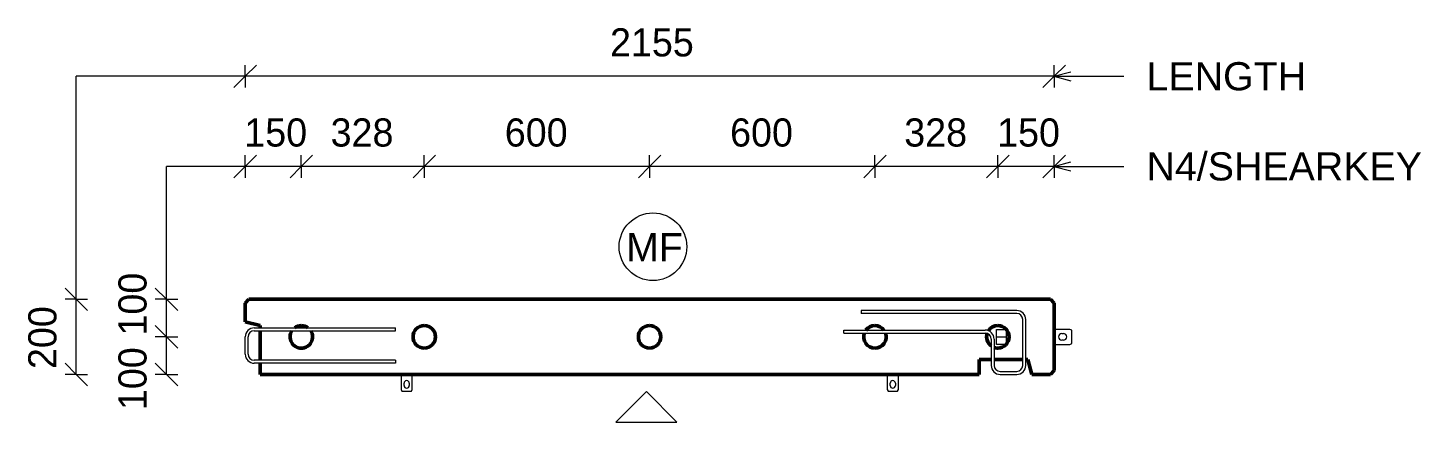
# Model space of a CAD drawing. Header units: millimetres. Extents: x 17731 to 34869, y 1067 to 18539.
# Drawn here: x 17731 to 21442, y 12787 to 13837 of the extents above; entities that cross this region are included whole.
import ezdxf

# ---------------------------------------------------------------- set-up
doc = ezdxf.new("R2010")
doc.units = ezdxf.units.MM
for name, color, linetype, lineweight in [('A-ANNO-DIMS', 211, 'Continuous', 9), ('A-ANNO-DIMS-30', 211, 'Continuous', 9), ('A-DETL-THIN', 151, 'Continuous', 18), ('A-GENM', 13, 'Continuous', 18), ('A-WALL', 113, 'Continuous', 25), ('G-ANNO-TEXT', 231, 'Continuous', 9), ('S-RBAR', 171, 'Continuous', 18)]:
    doc.layers.add(name, color=color, linetype=linetype, lineweight=lineweight)
doc.styles.add('Arial', font='arial.ttf', dxfattribs={"height": 75})
doc.styles.add('Nirmala UI Semilight', font='NirmalaS.ttf', dxfattribs={"height": 75})
doc.dimstyles.new('Arrow_Filled_-_2_5_NI_UI', dxfattribs={"dimscale": 304.8, "dimtxt": 78.552296, "dimasz": 0.19685, "dimexe": 0.098425, "dimexo": 0.0625, "dimgap": 0.098425, "dimtad": 1, "dimdec": 4, "dimzin": 0, "dimdsep": 46, "dimtxsty": 'Nirmala UI Semilight', "dimblk1": 'OBLIQUE', "dimblk2": 'OBLIQUE', "dimsah": 1, "dimcen": 0.09, "dimazin": 0, "dimtfac": 1, "dimtdec": 4, "dimtix": 1, "dimtmove": 0, "dimatfit": 3, "dimfxl": 0.098425, "dimfxlon": 1, "dimtvp": 1, "dimtolj": 1, "dimtzin": 0, "dimarcsym": 2})
doc.dimstyles.new('Arrow_Filled_-_2_5_NI_UI_1', dxfattribs={"dimscale": 304.8, "dimtxt": 78.552296, "dimasz": 0.19685, "dimexe": 0.098425, "dimexo": 0.0625, "dimgap": 0.098425, "dimtad": 1, "dimdec": 4, "dimzin": 0, "dimdsep": 46, "dimtxsty": 'Nirmala UI Semilight', "dimblk1": 'OBLIQUE', "dimblk2": 'OBLIQUE', "dimsah": 1, "dimcen": 0.09, "dimazin": 0, "dimtfac": 1, "dimtdec": 4, "dimtix": 1, "dimtmove": 2, "dimatfit": 3, "dimfxl": 0.098425, "dimfxlon": 1, "dimtvp": 1, "dimtolj": 1, "dimtzin": 0, "dimarcsym": 2})

# ---------------------------------------------------------------- blocks, each defined once
blk = doc.blocks.new('RR spread anchor face based - RR-SA-2_5-200-1726821-Elevation Top')
at = {"layer": 'A-GENM'}
for p, q in [((18725.1, 12913.8), (18725.1, 12873.8)), ((18755.1, 12873.8), (18755.1, 12913.8)), ((18733.1, 12884.3), (18733.1, 12890.3)), ((18747.1, 12890.3), (18747.1, 12884.3)), ((18725.1, 12873.8), (18727.6, 12868.8)), ((18727.6, 12868.8), (18752.6, 12868.8)), ((18752.6, 12868.8), (18755.1, 12873.8))]:
    blk.add_line(p, q, dxfattribs=at)
for centre, start, end in [((18740.1, 12890.3), 0, 180), ((18740.1, 12884.3), 180, 0)]:
    blk.add_arc(centre, 7, start, end, dxfattribs=at)
blk = doc.blocks.new('RR spread anchor face based - RR-SA-3_0-200-1726827-Elevation Top')
at = {"layer": 'A-GENM'}
for p, q in [((20311.1, 13033.8), (20336.1, 13033.8)), ((20311.1, 13013.8), (20311.1, 13033.8)), ((20336.1, 13033.8), (20336.1, 13013.8)), ((20336.1, 13033.8), (20336.1, 13013.8)), ((20506.1, 13033.8), (20464.6, 13033.8)), ((20484.8, 13022.8), (20488.8, 13022.8)), ((20511.1, 13031.3), (20506.1, 13033.8)), ((20511.1, 12996.3), (20511.1, 13031.3)), ((20311.1, 13013.8), (20336.1, 13013.8)), ((20311.1, 12993.8), (20311.1, 13013.8)), ((20336.1, 12993.8), (20311.1, 12993.8)), ((20336.1, 13013.8), (20336.1, 12993.8)), ((20336.1, 13013.8), (20336.1, 12993.8)), ((20464.6, 12993.8), (20506.1, 12993.8)), ((20488.8, 13004.8), (20484.8, 13004.8)), ((20506.1, 12993.8), (20511.1, 12996.3))]:
    blk.add_line(p, q, dxfattribs=at)
for centre, start, end in [((20484.8, 13013.8), 90, 270), ((20488.8, 13013.8), 270, 90)]:
    blk.add_arc(centre, 9, start, end, dxfattribs=at)
blk = doc.blocks.new('DIMBLOCK1-Elevation Top')
at = {"layer": 'A-ANNO-DIMS-30'}
for p, q in [((18310.1, 13707.7), (18340.1, 13737.7)), ((18310.1, 13707.7), (18310.1, 13737.7)), ((20464.6, 13707.7), (20494.6, 13737.7)), ((20464.6, 13707.7), (20464.6, 13737.7)), ((18310.1, 13707.7), (18280.1, 13677.7)), ((20464.6, 13707.7), (18310.1, 13707.7)), ((18310.1, 13707.7), (18310.1, 13677.7)), ((20464.6, 13707.7), (20434.6, 13677.7)), ((20464.6, 13707.7), (20464.6, 13677.7))]:
    blk.add_line(p, q, dxfattribs=at)
at = {"layer": 'A-ANNO-DIMS-30', "color": 0, "insert": (19281.6, 13835.6), "char_height": 75, "width": 253.653, "attachment_point": 1, "line_spacing_factor": 1.142579, "style": 'Nirmala UI Semilight'}
blk.add_mtext('2155', dxfattribs=at)
blk = doc.blocks.new('_Oblique')
at = {"color": 0, "linetype": 'ByBlock', "lineweight": -2}
blk.add_line((-0.5, -0.5), (0.5, 0.5), dxfattribs=at)
blk = doc.blocks.new('DIMBLOCK2-Elevation Top')
at = {"layer": 'A-ANNO-DIMS-30'}
for p, q in [((20314.6, 13467.7), (20284.6, 13437.7)), ((20314.6, 13467.7), (20344.6, 13497.7)), ((20314.6, 13467.7), (20314.6, 13497.7)), ((20464.6, 13467.7), (20314.6, 13467.7)), ((20314.6, 13467.7), (20314.6, 13437.7)), ((20464.6, 13467.7), (20434.6, 13437.7)), ((20464.6, 13467.7), (20494.6, 13497.7)), ((20464.6, 13467.7), (20464.6, 13497.7)), ((20464.6, 13467.7), (20464.6, 13437.7))]:
    blk.add_line(p, q, dxfattribs=at)
at = {"layer": 'A-ANNO-DIMS-30', "color": 0, "insert": (20312.4, 13595.6), "char_height": 75, "width": 185.098, "attachment_point": 1, "line_spacing_factor": 1.142579, "style": 'Nirmala UI Semilight'}
blk.add_mtext('150', dxfattribs=at)
blk = doc.blocks.new('DIMBLOCK3-Elevation Top')
at = {"layer": 'A-ANNO-DIMS-30'}
for p, q in [((19987.1, 13467.7), (19957.1, 13437.7)), ((19987.1, 13467.7), (20017.1, 13497.7)), ((19987.1, 13467.7), (19987.1, 13497.7)), ((20314.6, 13467.7), (19987.1, 13467.7)), ((19987.1, 13467.7), (19987.1, 13437.7)), ((20314.6, 13467.7), (20284.6, 13437.7)), ((20314.6, 13467.7), (20344.6, 13497.7)), ((20314.6, 13467.7), (20314.6, 13497.7)), ((20314.6, 13467.7), (20314.6, 13437.7))]:
    blk.add_line(p, q, dxfattribs=at)
at = {"layer": 'A-ANNO-DIMS-30', "color": 0, "insert": (20065.1, 13595.6), "char_height": 75, "width": 205.664, "attachment_point": 1, "line_spacing_factor": 1.142579, "style": 'Nirmala UI Semilight'}
blk.add_mtext('328', dxfattribs=at)
blk = doc.blocks.new('DIMBLOCK4-Elevation Top')
at = {"layer": 'A-ANNO-DIMS-30'}
for p, q in [((19387.1, 13467.7), (19357.1, 13437.7)), ((19387.1, 13467.7), (19417.1, 13497.7)), ((19387.1, 13467.7), (19387.1, 13497.7)), ((19987.1, 13467.7), (19387.1, 13467.7)), ((19387.1, 13467.7), (19387.1, 13437.7)), ((19987.1, 13467.7), (19957.1, 13437.7)), ((19987.1, 13467.7), (20017.1, 13497.7)), ((19987.1, 13467.7), (19987.1, 13497.7)), ((19987.1, 13467.7), (19987.1, 13437.7))]:
    blk.add_line(p, q, dxfattribs=at)
at = {"layer": 'A-ANNO-DIMS-30', "color": 0, "insert": (19601.4, 13595.6), "char_height": 75, "width": 205.664, "attachment_point": 1, "line_spacing_factor": 1.142579, "style": 'Nirmala UI Semilight'}
blk.add_mtext('600', dxfattribs=at)
blk = doc.blocks.new('DIMBLOCK5-Elevation Top')
at = {"layer": 'A-ANNO-DIMS-30'}
for p, q in [((18787.1, 13467.7), (18757.1, 13437.7)), ((18787.1, 13467.7), (18817.1, 13497.7)), ((18787.1, 13467.7), (18787.1, 13497.7)), ((19387.1, 13467.7), (18787.1, 13467.7)), ((18787.1, 13467.7), (18787.1, 13437.7)), ((19387.1, 13467.7), (19357.1, 13437.7)), ((19387.1, 13467.7), (19417.1, 13497.7)), ((19387.1, 13467.7), (19387.1, 13497.7)), ((19387.1, 13467.7), (19387.1, 13437.7))]:
    blk.add_line(p, q, dxfattribs=at)
at = {"layer": 'A-ANNO-DIMS-30', "color": 0, "insert": (19001.4, 13595.6), "char_height": 75, "width": 205.664, "attachment_point": 1, "line_spacing_factor": 1.142579, "style": 'Nirmala UI Semilight'}
blk.add_mtext('600', dxfattribs=at)
blk = doc.blocks.new('DIMBLOCK6-Elevation Top')
at = {"layer": 'A-ANNO-DIMS-30'}
for p, q in [((18459.6, 13467.7), (18429.6, 13437.7)), ((18459.6, 13467.7), (18489.6, 13497.7)), ((18459.6, 13467.7), (18459.6, 13497.7)), ((18787.1, 13467.7), (18459.6, 13467.7)), ((18459.6, 13467.7), (18459.6, 13437.7)), ((18787.1, 13467.7), (18757.1, 13437.7)), ((18787.1, 13467.7), (18817.1, 13497.7)), ((18787.1, 13467.7), (18787.1, 13497.7)), ((18787.1, 13467.7), (18787.1, 13437.7))]:
    blk.add_line(p, q, dxfattribs=at)
at = {"layer": 'A-ANNO-DIMS-30', "color": 0, "insert": (18537.6, 13595.6), "char_height": 75, "width": 205.664, "attachment_point": 1, "line_spacing_factor": 1.142579, "style": 'Nirmala UI Semilight'}
blk.add_mtext('328', dxfattribs=at)
blk = doc.blocks.new('DIMBLOCK7-Elevation Top')
at = {"layer": 'A-ANNO-DIMS-30'}
for p, q in [((18310.1, 13467.7), (18280.1, 13437.7)), ((18310.1, 13467.7), (18340.1, 13497.7)), ((18310.1, 13467.7), (18310.1, 13497.7)), ((18459.6, 13467.7), (18310.1, 13467.7)), ((18310.1, 13467.7), (18310.1, 13437.7)), ((18459.6, 13467.7), (18429.6, 13437.7)), ((18459.6, 13467.7), (18489.6, 13497.7)), ((18459.6, 13467.7), (18459.6, 13497.7)), ((18459.6, 13467.7), (18459.6, 13437.7))]:
    blk.add_line(p, q, dxfattribs=at)
at = {"layer": 'A-ANNO-DIMS-30', "color": 0, "insert": (18307.7, 13595.6), "char_height": 75, "width": 185.098, "attachment_point": 1, "line_spacing_factor": 1.142579, "style": 'Nirmala UI Semilight'}
blk.add_mtext('150', dxfattribs=at)
blk = doc.blocks.new('DIMBLOCK8-Elevation Top')
at = {"layer": 'A-ANNO-DIMS-30'}
for p, q in [((17860.4, 13113.8), (17830.4, 13143.8)), ((17860.4, 13113.8), (17830.4, 13113.8)), ((17860.4, 12913.8), (17860.4, 13113.8)), ((17860.4, 13113.8), (17890.4, 13083.8)), ((17860.4, 13113.8), (17890.4, 13113.8)), ((17860.4, 12913.8), (17830.4, 12943.8)), ((17860.4, 12913.8), (17830.4, 12913.8)), ((17860.4, 12913.8), (17890.4, 12883.8)), ((17860.4, 12913.8), (17890.4, 12913.8))]:
    blk.add_line(p, q, dxfattribs=at)
at = {"layer": 'A-ANNO-DIMS-30', "color": 0, "insert": (17732.5, 12928.1), "char_height": 75, "width": 205.664, "attachment_point": 1, "rotation": 90, "line_spacing_factor": 1.142579, "style": 'Nirmala UI Semilight'}
blk.add_mtext('200', dxfattribs=at)
blk = doc.blocks.new('DIMBLOCK9-Elevation Top')
at = {"layer": 'A-ANNO-DIMS-30'}
for p, q in [((18100.4, 13013.8), (18070.4, 13043.8)), ((18100.4, 13013.8), (18070.4, 13013.8)), ((18100.4, 12913.8), (18100.4, 13013.8)), ((18100.4, 13013.8), (18130.4, 12983.8)), ((18100.4, 13013.8), (18130.4, 13013.8)), ((18100.4, 12913.8), (18070.4, 12943.8)), ((18100.4, 12913.8), (18070.4, 12913.8)), ((18100.4, 12913.8), (18130.4, 12883.8)), ((18100.4, 12913.8), (18130.4, 12913.8))]:
    blk.add_line(p, q, dxfattribs=at)
at = {"layer": 'A-ANNO-DIMS-30', "color": 0, "insert": (17972.5, 12818.8), "char_height": 75, "width": 185.098, "attachment_point": 1, "rotation": 90, "line_spacing_factor": 1.142579, "style": 'Nirmala UI Semilight'}
blk.add_mtext('100', dxfattribs=at)
blk = doc.blocks.new('DIMBLOCK10-Elevation Top')
at = {"layer": 'A-ANNO-DIMS-30'}
for p, q in [((18100.4, 13113.8), (18070.4, 13143.8)), ((18100.4, 13113.8), (18070.4, 13113.8)), ((18100.4, 13013.8), (18100.4, 13113.8)), ((18100.4, 13113.8), (18130.4, 13083.8)), ((18100.4, 13113.8), (18130.4, 13113.8)), ((18100.4, 13013.8), (18070.4, 13043.8)), ((18100.4, 13013.8), (18070.4, 13013.8)), ((18100.4, 13013.8), (18130.4, 12983.8)), ((18100.4, 13013.8), (18130.4, 13013.8))]:
    blk.add_line(p, q, dxfattribs=at)
at = {"layer": 'A-ANNO-DIMS-30', "color": 0, "insert": (17972.5, 13017.3), "char_height": 75, "width": 185.098, "attachment_point": 1, "rotation": 90, "line_spacing_factor": 1.142579, "style": 'Nirmala UI Semilight'}
blk.add_mtext('100', dxfattribs=at)

msp = doc.modelspace()

# ---------------------------------------------------------------- linework, layer by layer
at = {"layer": 'A-DETL-THIN'}
for p, q in [((17860.40131, 13113.80383), (17860.40131, 13707.72258)), ((18310.0695, 13707.72258), (17860.40131, 13707.72258)), ((18100.40131, 13113.80383), (18100.40131, 13467.72258)), ((18310.0695, 13467.72258), (18100.40131, 13467.72258)), ((19378.48296, 12868.03395), (19297.16568, 12786.71667)), ((19459.80024, 12786.71667), (19378.48296, 12868.03395)), ((19297.16568, 12786.71667), (19459.80024, 12786.71667))]:
    msp.add_line(p, q, dxfattribs=at)
msp.add_circle((19395.94708, 13253.74407), 90, dxfattribs=at)
at = {"layer": 'A-WALL', "lineweight": 50}
for p, q in [((18320.07208, 13113.80383), (18310.0695, 13103.80125)), ((18310.0695, 13103.80125), (18310.0695, 13053.80434)), ((20454.56692, 13113.80383), (18320.07208, 13113.80383)), ((20464.5695, 13103.80125), (20454.56692, 13113.80383)), ((20464.5695, 12923.80641), (20464.5695, 13103.80125)), ((18310.0695, 13053.80434), (18350.07154, 13043.80383)), ((18350.07154, 13043.80383), (18350.07154, 13037.80383)), ((18350.07154, 13029.80383), (18350.07154, 12951.67529)), ((20264.5695, 12913.80383), (20264.5695, 12953.80383)), ((20264.5695, 12953.80383), (20296.5695, 12953.80383)), ((20304.5695, 12953.80383), (20380.5695, 12953.80383)), ((20388.5695, 12953.80383), (20394.5695, 12953.80383)), ((20394.5695, 12953.80383), (20404.5695, 12913.80383)), ((18350.07154, 12943.67529), (18350.07154, 12913.80383)), ((18350.07154, 12913.80383), (20264.5695, 12913.80383)), ((20404.5695, 12913.80383), (20454.56692, 12913.80383)), ((20454.56692, 12913.80383), (20464.5695, 12923.80641))]:
    msp.add_line(p, q, dxfattribs=at)
for centre, start, end in [((18459.5695, 13013.80383), 147.51594743, 270), ((18459.5695, 13013.80383), 90, 126), ((18459.5695, 13013.80383), 54, 90), ((18459.5695, 13013.80383), 270, 32.48405257), ((18787.0695, 13013.80383), 90, 270), ((18787.0695, 13013.80383), 270, 90), ((19387.0695, 13013.80383), 90, 270), ((19387.0695, 13013.80383), 270, 90), ((19987.0695, 13013.80383), 160.47268333, 270), ((19987.0695, 13013.80383), 90, 143.06008622), ((19987.0695, 13013.80383), 36.93991378, 90), ((19987.0695, 13013.80383), 270, 19.52731667), ((20314.5695, 13013.80383), 162.7020897, 233.0061758), ((20314.5695, 13013.80383), 90, 146.75095636), ((20314.5695, 13013.80383), 270, 90), ((20314.5695, 13013.80383), 250.42989979, 270)]:
    msp.add_arc(centre, 30, start, end, dxfattribs=at)
at = {"layer": 'G-ANNO-TEXT', "color": 10}
for p, q in [((20463.8909, 13707.83913), (20508.8909, 13719.89684)), ((20463.8909, 13707.83913), (20508.8909, 13695.78142)), ((20463.8909, 13707.83913), (20650.24746, 13707.83913)), ((20463.8909, 13467.83913), (20508.8909, 13479.89684)), ((20463.8909, 13467.83913), (20508.8909, 13455.78142)), ((20463.8909, 13467.83913), (20650.24746, 13467.83913))]:
    msp.add_line(p, q, dxfattribs=at)
at = {"layer": 'S-RBAR'}
for p, q in [((20364.5695, 13083.95682), (19950.72069, 13083.95682)), ((19950.72069, 13083.95682), (19950.72069, 13075.95682)), ((20364.5695, 13075.95682), (19950.72069, 13075.95682)), ((20380.5695, 12937.80383), (20380.5695, 13059.95682)), ((20388.5695, 12937.80383), (20388.5695, 13059.95682)), ((18334.0695, 13037.80383), (18710.0695, 13037.80383)), ((18334.0695, 13029.80383), (18710.0695, 13029.80383)), ((18710.0695, 13029.80383), (18710.0695, 13037.80383)), ((19904.5695, 13031.78395), (20280.5695, 13031.78395)), ((19904.5695, 13023.78395), (19904.5695, 13031.78395)), ((19904.5695, 13023.78395), (20280.5695, 13023.78395)), ((18310.0695, 12967.67529), (18310.0695, 13013.80383)), ((18318.0695, 12967.67529), (18318.0695, 13013.80383)), ((20296.5695, 13007.78395), (20296.5695, 12937.80383)), ((20304.5695, 13007.78395), (20304.5695, 12937.80383)), ((18710.0695, 12951.67529), (18334.0695, 12951.67529)), ((18710.0695, 12951.67529), (18710.0695, 12943.67529)), ((18710.0695, 12943.67529), (18334.0695, 12943.67529)), ((20320.5695, 12921.80383), (20364.5695, 12921.80383)), ((20320.5695, 12913.80383), (20364.5695, 12913.80383))]:
    msp.add_line(p, q, dxfattribs=at)
for centre, radius, start, end in [((20364.5695, 13059.95682), 24, 0, 90), ((20364.5695, 13059.95682), 16, 0, 90), ((18334.0695, 13013.80383), 24, 90, 180), ((18334.0695, 13013.80383), 16, 90, 180), ((20280.5695, 13007.78395), 24, 0, 90), ((20280.5695, 13007.78395), 16, 0, 90), ((18334.0695, 12967.67529), 24, 180, 270), ((18334.0695, 12967.67529), 16, 180, 270), ((20320.5695, 12937.80383), 24, 180, 270), ((20320.5695, 12937.80383), 16, 180, 270), ((20364.5695, 12937.80383), 16, 270, 0), ((20364.5695, 12937.80383), 24, 270, 0)]:
    msp.add_arc(centre, radius, start, end, dxfattribs=at)

# ---------------------------------------------------------------- block references
at = {"layer": 'A-GENM'}
for name, p in [('RR spread anchor face based - RR-SA-3_0-200-1726827-Elevation Top', (0, 0)), ('RR spread anchor face based - RR-SA-2_5-200-1726821-Elevation Top', (0, 0)), ('RR spread anchor face based - RR-SA-2_5-200-1726821-Elevation Top', (1294.5, 0))]:
    msp.add_blockref(name, p, dxfattribs=at)

# ---------------------------------------------------------------- texts
at = {"layer": 'G-ANNO-TEXT', "color": 7, "char_height": 75, "attachment_point": 1, "style": 'Arial'}
for s, insert, width in [('LENGTH', (20710.24746, 13745.33913), 514.683375), ('N4/SHEARKEY', (20710.24746, 13505.33913), 885.063), ('MF', (19324.26802, 13290.17915), 180.3796875)]:
    msp.add_mtext(s, dxfattribs=dict(at, insert=insert, width=width))

# ---------------------------------------------------------------- dimensions: what is measured, and where the dimension line sits
at = {"layer": 'A-ANNO-DIMS'}
for base, p1, p2, override, picture, middle in [((18310.0695, 13707.72258), (20464.5695, 13677.72258), (18310.0695, 13677.72258), {"dimpost": '<>', "dimfxl": 2154.5}, 'DIMBLOCK1-Elevation Top', (19387.3195, 13776.68701)), ((18310.0695, 13467.72258), (18459.5695, 13437.72258), (18310.0695, 13437.72258), {"dimpost": '<>', "dimfxl": 149.5}, 'DIMBLOCK7-Elevation Top', (18384.8195, 13536.68701)), ((18459.5695, 13467.72258), (18787.0695, 13437.72258), (18459.5695, 13437.72258), {"dimpost": '<>', "dimfxl": 327.5}, 'DIMBLOCK6-Elevation Top', (18623.3195, 13536.50396)), ((18787.0695, 13467.72258), (19387.0695, 13437.72258), (18787.0695, 13437.72258), {"dimpost": '<>', "dimfxl": 600}, 'DIMBLOCK5-Elevation Top', (19087.0695, 13536.50396)), ((19387.0695, 13467.72258), (19987.0695, 13437.72258), (19387.0695, 13437.72258), {"dimpost": '<>', "dimfxl": 600}, 'DIMBLOCK4-Elevation Top', (19687.0695, 13536.50396)), ((19987.0695, 13467.72258), (20314.5695, 13437.72258), (19987.0695, 13437.72258), {"dimpost": '<>', "dimfxl": 327.5}, 'DIMBLOCK3-Elevation Top', (20150.8195, 13536.50396)), ((20314.5695, 13467.72258), (20464.5695, 13437.72258), (20314.5695, 13437.72258), {"dimpost": '<>', "dimfxl": 150}, 'DIMBLOCK2-Elevation Top', (20389.5695, 13536.68701))]:
    dim = msp.add_linear_dim(base=base, p1=p1, p2=p2, dimstyle='Arrow_Filled_-_2_5_NI_UI', override=override, dxfattribs=at)
    dim.commit()
    dim.dimension.update_dxf_attribs({"geometry": picture, "text_midpoint": middle})
for base, p1, p2, picture, middle in [((18100.40131, 13113.80383), (18130.40131, 13013.80383), (18130.40131, 13113.80383), 'DIMBLOCK10-Elevation Top', (18022.54973, 13109.8416)), ((18100.40131, 13013.80383), (18130.40131, 12913.80383), (18130.40131, 13013.80383), 'DIMBLOCK9-Elevation Top', (18022.54973, 12911.35511))]:
    dim = msp.add_linear_dim(base=base, p1=p1, p2=p2, angle=90, dimstyle='Arrow_Filled_-_2_5_NI_UI_1', override={"dimpost": '<>', "dimfxl": 100}, dxfattribs=at)
    dim.commit()
    dim.dimension.update_dxf_attribs({"geometry": picture, "text_midpoint": middle, "dimtype": 160, "text_rotation": 90})
dim = msp.add_linear_dim(base=(17860.40131, 13113.80383), p1=(17890.40131, 12913.80383), p2=(17890.40131, 13113.80383), angle=90, dimstyle='Arrow_Filled_-_2_5_NI_UI', override={"dimpost": '<>', "dimfxl": 200}, dxfattribs=at)
dim.commit()
dim.dimension.update_dxf_attribs({"geometry": 'DIMBLOCK8-Elevation Top', "text_midpoint": (17791.64608, 13013.80383)})

doc.saveas('drawing.dxf')
